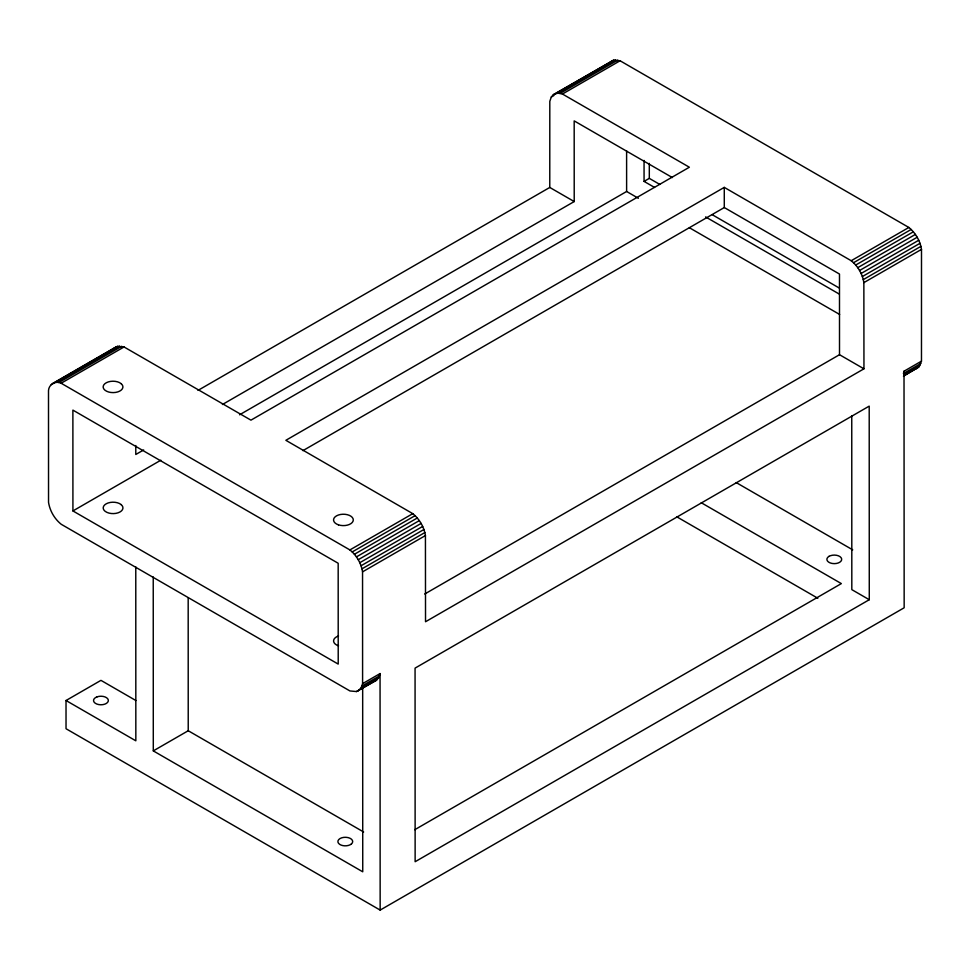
<?xml version="1.0" encoding="UTF-8"?>
<svg xmlns="http://www.w3.org/2000/svg" width="970" height="970" viewBox="0 0 970 970"><rect width="100%" height="100%" fill="white"/><g stroke="black" fill="none" stroke-linecap="round" stroke-linejoin="round"><path stroke-width="1.45" d="M197.989 390.401L549.772 187.452L549.808 101.341L551.312 97L554.112 94.199L613.561 60.188L620.085 60.77L908.854 227.465C915.559 232.885 920.166 240.863 921.5 249.375L921.476 361.143L918.723 367.096L903.458 376.214M358.294 690.798L361.095 687.985L362.598 683.644L362.55 571.839C361.216 563.327 356.608 555.349 349.903 549.929L61.134 383.235C55.63 380.434 48.84 384.375 48.5 390.546L48.536 502.351C49.882 510.863 54.49 518.841 61.195 524.261L349.952 690.955L356.487 691.549L375.766 680.722L378.567 677.909L380.058 673.568L362.598 683.644M921.476 361.143L904.016 371.219L903.434 373.559L920.906 363.483M608.954 63.753L611.755 60.94M114.133 348.303L117.491 346.363L124.027 346.957L250.951 420.155L689.367 167.228L562.442 94.029L557.944 93.168L554.112 94.199M52.804 383.392L115.685 347.114M51.252 384.581L117.491 346.363M552.573 95.387L613.561 60.188M56.636 382.362L119.516 346.084M551.312 97L553.931 95.496M557.944 93.168L615.586 59.91M58.831 382.568L121.711 346.29M560.139 93.362L617.781 60.116M61.134 383.235L124.027 346.957M562.442 94.029L620.085 60.77M143.669 449.947L135.788 454.481L135.788 445.521M222.421 404.502L574.216 201.554L574.179 120.886L672.368 177.571M72.92 510.935L338.215 664.086L338.178 563.255L72.883 410.104L72.92 510.935L160.826 460.216M239.554 414.796L626.62 191.49L638.381 198.28M644.056 160.438L644.068 181.402L649.306 178.371L659.782 184.421M724.275 187.38L285.859 440.307L412.783 513.651C419.489 519.071 424.096 527.049 425.43 535.561L425.527 621.746L863.955 368.818L863.858 282.634C862.524 274.11 857.916 266.132 851.211 260.724L724.275 187.38L724.287 207.544L839.486 274.049L839.511 354.705L863.955 368.818M302.931 450.638L724.287 207.544M904.016 371.219L904.161 607.778L380.155 910.09L66.033 728.737L66.021 700.51L100.953 680.358L135.861 700.51M349.903 549.929L412.783 513.651M851.211 260.724L908.854 227.465M352.219 551.93L415.099 515.652M853.515 262.724L911.157 229.466M354.414 554.27L417.294 517.992M855.71 265.052L913.352 231.806M356.439 556.889L419.319 520.611M857.747 267.671L915.389 234.425M358.245 559.714L421.125 523.436M859.553 270.509L917.196 237.25M359.797 562.709L422.678 526.431M861.105 273.491L918.748 240.245M361.046 565.765L423.926 529.487M862.354 276.559L919.996 243.3M361.98 568.832L424.86 532.554M863.276 279.627L920.918 246.368M362.55 571.839L425.43 535.561M863.858 282.634L921.5 249.375M424.714 594.016L839.511 354.705M153.236 576.956L153.296 750.889L188.228 730.737L363.641 831.993M362.016 685.984L379.488 675.908M903.761 374.844L919.984 365.484M361.095 687.985L378.567 677.909M903.761 375.742L918.723 367.096M356.487 691.549L377.306 679.521M414.772 829.702L841.354 583.6L701.274 502.739M869.278 599.715L415.136 861.724L415.063 668.124L869.205 406.127L869.278 599.715L851.818 589.639L851.757 415.706M917.183 368.297L913.352 369.315M375.766 680.722L371.922 681.74M712.138 214.649L839.123 287.957M644.068 181.402L654.544 187.44M705.59 216.916L839.123 293.995M689.355 227.708L839.644 314.462M549.772 187.452L574.216 201.554M736.218 482.587L852.715 549.844M676.672 516.755L817.831 598.247M66.021 700.51L135.836 740.813L135.776 566.88M153.296 750.889L362.744 871.8L362.671 687.281M649.306 163.396L649.306 178.371M626.608 150.859L626.62 191.49M380.058 673.568L380.155 910.09M188.18 597.641L188.228 730.737M338.53 645.85A9.882 5.699 0 0 1 338.53 635.968M351.407 843.973L350.121 844.797A7.408 4.28 0 0 1 341.113 845.1L339.67 844.349A7.408 4.28 0 0 1 339.985 838.577A7.408 4.28 0 0 1 349.976 838.25A7.408 4.28 0 0 1 351.407 843.973M96.964 696.896L95.484 697.612A7.408 4.28 0 0 0 95.266 703.25A7.408 4.28 0 0 0 104.918 704.111L106.397 703.395A7.408 4.28 0 0 0 106.627 697.757A7.408 4.28 0 0 0 96.964 696.896M829.071 556.343L828.865 556.44A7.408 4.28 0 0 0 828.574 562.079A7.408 4.28 0 0 0 838.213 562.988L839.705 562.273A7.408 4.28 0 0 0 839.996 556.634A7.408 4.28 0 0 0 830.356 555.737L829.071 556.343M121.02 504.521L119.237 503.442A9.882 5.699 0 0 0 106.227 503.806A9.882 5.699 0 0 0 105.124 511.299L106.918 512.366A9.882 5.699 0 0 0 119.928 512.014A9.882 5.699 0 0 0 121.02 504.521M121.141 383.647L119.407 382.556A9.882 5.699 0 0 0 106.385 382.701A9.882 5.699 0 0 0 104.918 390.17L106.664 391.262A9.882 5.699 0 0 0 119.686 391.128A9.882 5.699 0 0 0 121.141 383.647M338.481 524.855A9.882 5.699 0 0 0 353.298 519.92A9.882 5.699 0 0 0 338.494 514.985A9.882 5.699 0 0 0 338.481 524.855"/></g></svg>
